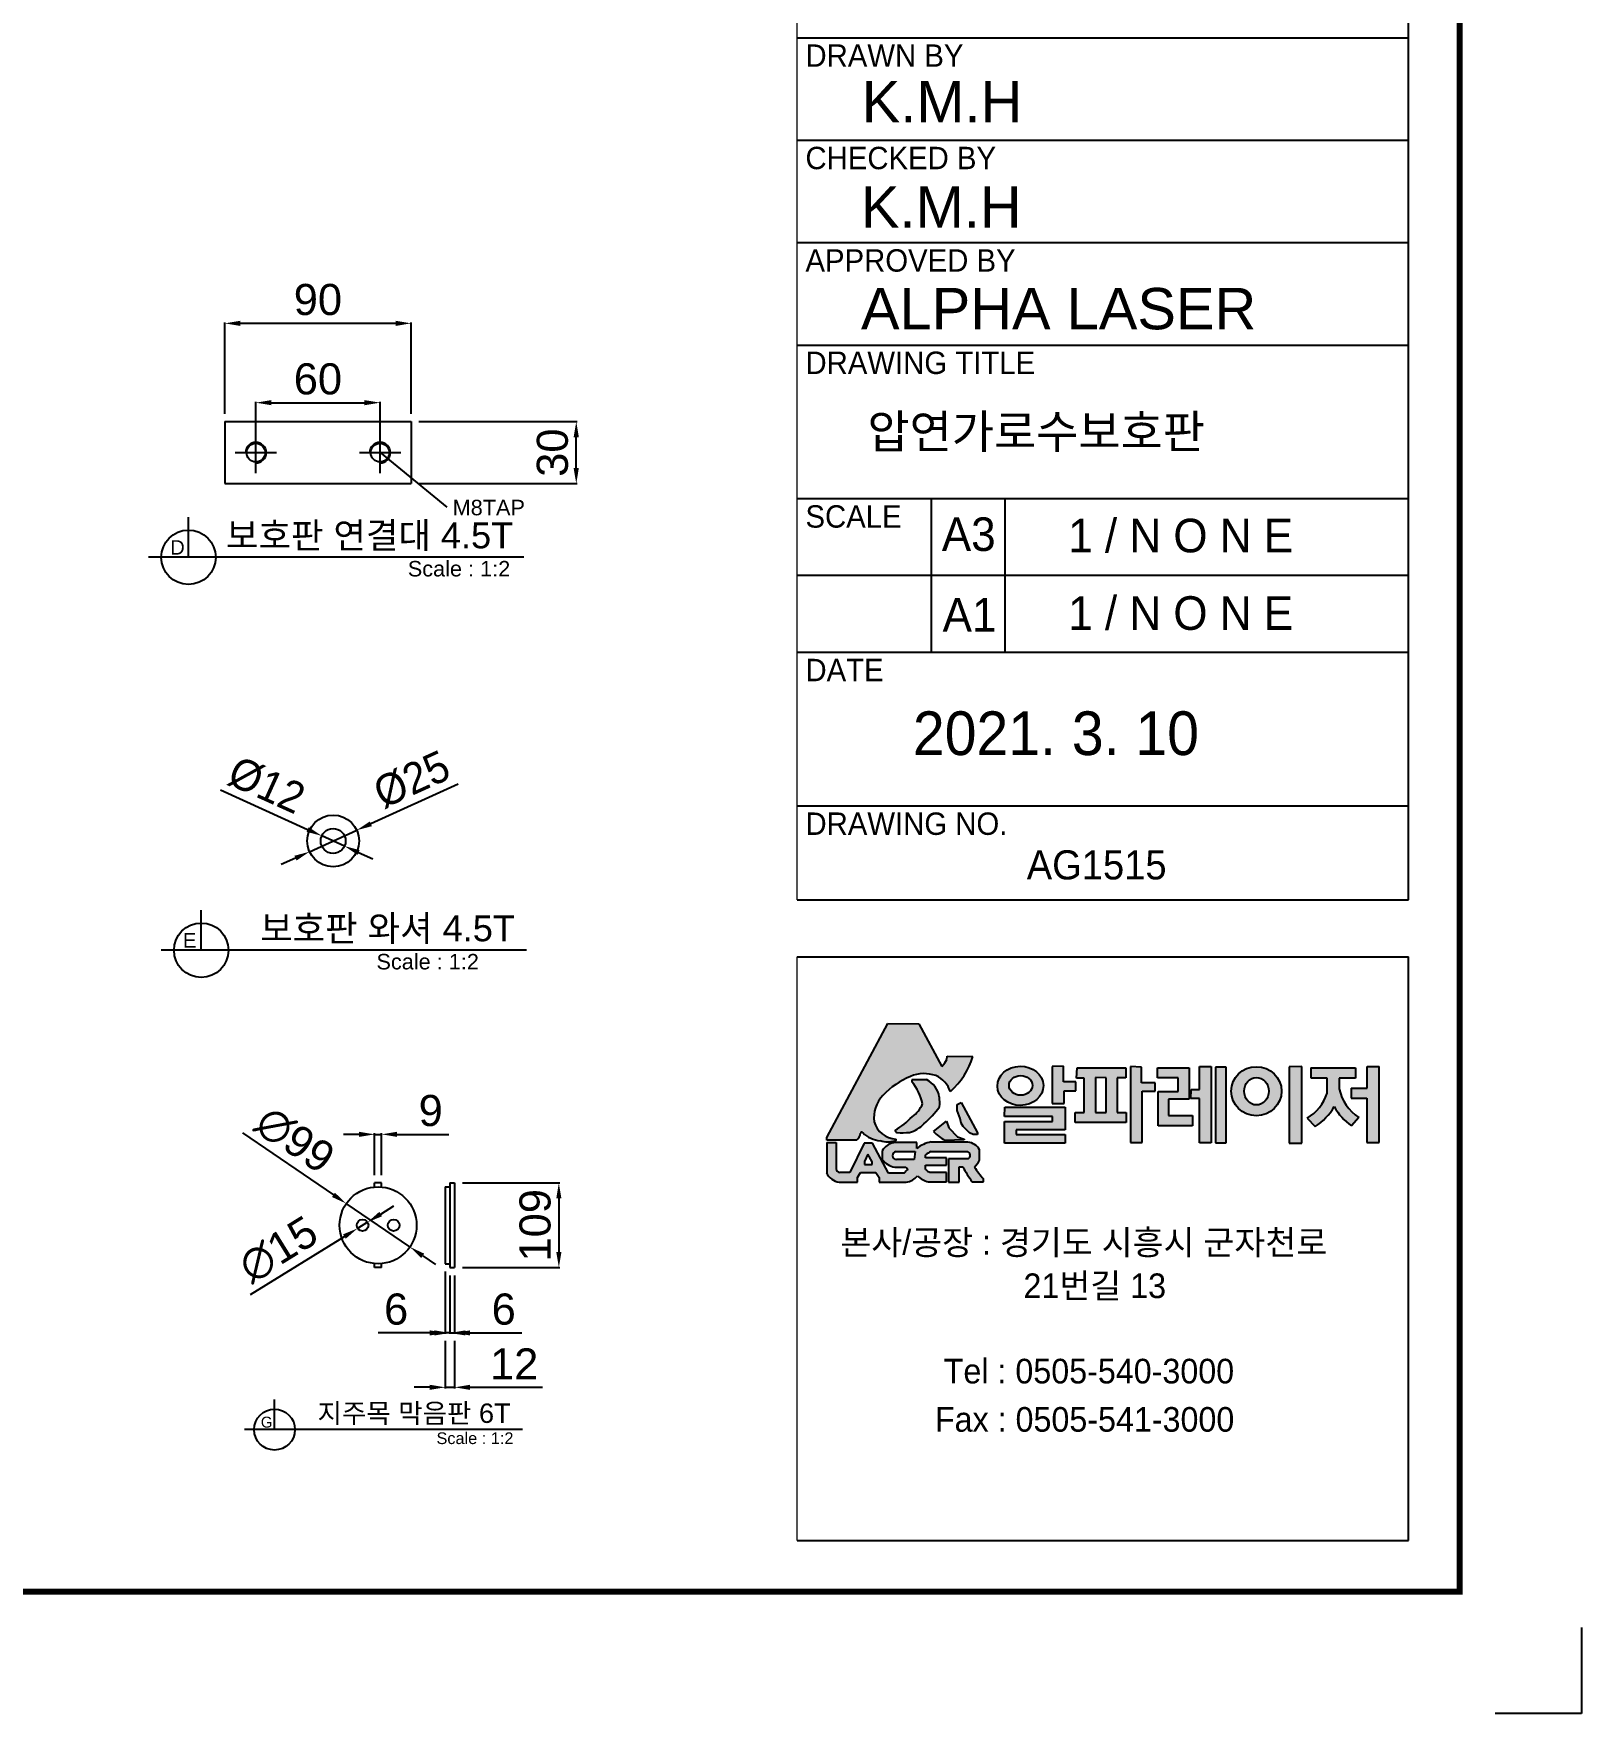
# Model space of a CAD drawing. Header units: millimetres. Extents: x 11766 to 18340, y -43240 to -38591.
# Drawn here: x 16350 to 18340, y -43240 to -41078 of the extents above; entities that cross this region are included whole.
import ezdxf
from ezdxf.enums import TextEntityAlignment as Align

# ---------------------------------------------------------------- set-up
doc = ezdxf.new("R2010")
doc.units = ezdxf.units.MM
doc.layers.add('LAYOUT', color=7, linetype='Continuous')
doc.layers.add('TEXT', color=7, linetype='Continuous')
doc.styles.add('H', font='')
doc.styles.get("Standard").update_dxf_attribs({"font": 'arial.ttf'})
doc.styles.get('H').set_extended_font_data('Dotum')
doc.dimstyles.new('ISO-25', dxfattribs={"dimtxt": 40, "dimasz": 20, "dimexe": 1.25, "dimexo": 10, "dimgap": 10, "dimtad": 1, "dimdec": 0, "dimtxsty": 'Standard', "dimcen": 2.5, "dimclrd": 3, "dimclre": 3, "dimclrt": 3, "dimadec": 0, "dimazin": 0, "dimtfac": 1, "dimtdec": 0, "dimtmove": 0, "dimatfit": 3, "dimfxl": 0, "dimarcsym": 0})

# ---------------------------------------------------------------- blocks, each defined once
blk = doc.blocks.new('*D11')
at = {"color": 3, "lineweight": -2, "transparency": 16777216}
for p, q in [((16595.6, -41567.7), (16595.6, -41450)), ((16615.6, -41451.2), (16815.1, -41451.2)), ((16835.1, -41567.7), (16835.1, -41450))]:
    blk.add_line(p, q, dxfattribs=at)
at = {"color": 3, "transparency": 16777216}
for points in [[(16615.6, -41447.9), (16615.6, -41454.6), (16595.6, -41451.2)], [(16815.1, -41447.9), (16815.1, -41454.6), (16835.1, -41451.2)]]:
    blk.add_solid(points, dxfattribs=at)
at = {"layer": 'Defpoints', "color": 0, "transparency": 16777216}
for p in [(16835.1, -41451.2), (16595.6, -41577.7), (16835.1, -41577.7)]:
    blk.add_point(p, dxfattribs=at)
at = {"color": 3, "transparency": 16777216, "insert": (16715.3, -41420.8), "char_height": 40, "attachment_point": 5}
blk.add_mtext('90', dxfattribs=at)
blk = doc.blocks.new('*D12')
at = {"color": 3, "lineweight": -2, "transparency": 16777216}
for p, q in [((16845.1, -41577.7), (17048.8, -41577.7)), ((17047.6, -41637.5), (17047.6, -41597.7)), ((16845.1, -41657.5), (17048.8, -41657.5))]:
    blk.add_line(p, q, dxfattribs=at)
at = {"color": 3, "transparency": 16777216}
for points in [[(17044.2, -41597.7), (17050.9, -41597.7), (17047.6, -41577.7)], [(17044.2, -41637.5), (17050.9, -41637.5), (17047.6, -41657.5)]]:
    blk.add_solid(points, dxfattribs=at)
at = {"layer": 'Defpoints', "color": 0, "transparency": 16777216}
for p in [(16835.1, -41577.7), (17047.6, -41577.7), (16835.1, -41657.5)]:
    blk.add_point(p, dxfattribs=at)
at = {"color": 3, "transparency": 16777216, "insert": (17017.1, -41617.6), "char_height": 40, "attachment_point": 5, "rotation": 90}
blk.add_mtext('30', dxfattribs=at)
blk = doc.blocks.new('*D13')
at = {"color": 3, "lineweight": -2, "transparency": 16777216}
for p, q in [((16895.5, -42044.1), (16783.4, -42095.2)), ((16704.6, -42131), (16765.2, -42103.4)), ((16686.4, -42139.3), (16668.2, -42147.6))]:
    blk.add_line(p, q, dxfattribs=at)
at = {"color": 3, "transparency": 16777216}
for points in [[(16782, -42092.1), (16784.8, -42098.2), (16765.2, -42103.4)], [(16685, -42136.3), (16687.8, -42142.4), (16704.6, -42131)]]:
    blk.add_solid(points, dxfattribs=at)
at = {"layer": 'Defpoints', "color": 0, "transparency": 16777216}
for p in [(16765.2, -42103.4), (16704.6, -42131)]:
    blk.add_point(p, dxfattribs=at)
at = {"color": 3, "transparency": 16777216, "insert": (16836.1, -42038.2), "char_height": 40, "attachment_point": 5, "rotation": 24.4839}
blk.add_mtext('{\\fMS PGothic|b0|i0|c129|p34;%%C25}', dxfattribs=at)
blk = doc.blocks.new('*D14')
at = {"color": 3, "lineweight": -2, "transparency": 16777216}
for p, q in [((16589.9, -42051.6), (16702.1, -42102.4)), ((16749.4, -42123.8), (16720.3, -42110.7)), ((16767.7, -42132.1), (16785.9, -42140.3))]:
    blk.add_line(p, q, dxfattribs=at)
at = {"color": 3, "transparency": 16777216}
for points in [[(16703.5, -42099.4), (16700.7, -42105.4), (16720.3, -42110.7)], [(16769, -42129), (16766.3, -42135.1), (16749.4, -42123.8)]]:
    blk.add_solid(points, dxfattribs=at)
at = {"layer": 'Defpoints', "color": 0, "transparency": 16777216}
for p in [(16720.3, -42110.7), (16749.4, -42123.8)]:
    blk.add_point(p, dxfattribs=at)
at = {"color": 3, "transparency": 16777216, "insert": (16649.3, -42045.6), "char_height": 40, "attachment_point": 5, "rotation": 335.6577}
blk.add_mtext('{\\fMS PGothic|b0|i0|c129|p34;%%C12}', dxfattribs=at)
blk = doc.blocks.new('*D15')
at = {"color": 3, "lineweight": -2, "transparency": 16777216}
for p, q in [((16635.5, -41607.6), (16635.5, -41552.1)), ((16655.5, -41553.3), (16775.2, -41553.3)), ((16795.2, -41607.6), (16795.2, -41552.1))]:
    blk.add_line(p, q, dxfattribs=at)
at = {"color": 3, "transparency": 16777216}
for points in [[(16655.5, -41550), (16655.5, -41556.6), (16635.5, -41553.3)], [(16775.2, -41550), (16775.2, -41556.6), (16795.2, -41553.3)]]:
    blk.add_solid(points, dxfattribs=at)
at = {"layer": 'Defpoints', "color": 0, "transparency": 16777216}
for p in [(16795.2, -41553.3), (16635.5, -41617.6), (16795.2, -41617.6)]:
    blk.add_point(p, dxfattribs=at)
at = {"color": 3, "transparency": 16777216, "insert": (16715.3, -41522.9), "char_height": 40, "attachment_point": 5}
blk.add_mtext('60', dxfattribs=at)
blk = doc.blocks.new('*D25')
at = {"color": 3, "lineweight": -2, "transparency": 16777216}
for p, q in [((16880.3, -24788.6), (16997.3, -24868.4)), ((17095.6, -24935.4), (17013.8, -24879.6)), ((17112.1, -24946.7), (17128.6, -24958))]:
    blk.add_line(p, q, dxfattribs=at)
at = {"color": 3, "transparency": 16777216}
for points in [[(16999.2, -24865.6), (16995.4, -24871.1), (17013.8, -24879.6)], [(17114, -24944), (17110.2, -24949.5), (17095.6, -24935.4)]]:
    blk.add_solid(points, dxfattribs=at)
at = {"layer": 'Defpoints', "color": 0, "transparency": 16777216}
for p in [(17013.8, -24879.6), (17095.6, -24935.4)]:
    blk.add_point(p, dxfattribs=at)
at = {"color": 3, "transparency": 16777216, "insert": (16947.7, -24797.7), "char_height": 40, "attachment_point": 5, "rotation": 325.6971}
blk.add_mtext('∅99', dxfattribs=at)
blk = doc.blocks.new('*D26')
at = {"color": 3, "lineweight": -2, "transparency": 16777216}
for p, q in [((17058.1, -24893.1), (17075.1, -24882.5)), ((17041.1, -24903.6), (17028.3, -24911.5)), ((16890.7, -24996.7), (17011.3, -24922))]:
    blk.add_line(p, q, dxfattribs=at)
at = {"color": 3, "transparency": 16777216}
for points in [[(17056.3, -24890.2), (17059.8, -24895.9), (17041.1, -24903.6)], [(17009.6, -24919.2), (17013.1, -24924.8), (17028.3, -24911.5)]]:
    blk.add_solid(points, dxfattribs=at)
at = {"layer": 'Defpoints', "color": 0, "transparency": 16777216}
for p in [(17028.3, -24911.5), (17041.1, -24903.6)]:
    blk.add_point(p, dxfattribs=at)
at = {"color": 3, "transparency": 16777216, "insert": (16926.5, -24938.8), "char_height": 40, "attachment_point": 5, "rotation": 31.7725}
blk.add_mtext('∅15', dxfattribs=at)
blk = doc.blocks.new('*D27')
at = {"color": 3, "lineweight": -2, "transparency": 16777216}
for p, q in [((17030.2, -24790.5), (17010.2, -24790.5)), ((17050.2, -24843), (17050.2, -24789.2)), ((17050.2, -24790.5), (17059.2, -24790.5)), ((17059.2, -24843), (17059.2, -24789.2)), ((17079.2, -24790.5), (17145.5, -24790.5))]:
    blk.add_line(p, q, dxfattribs=at)
at = {"color": 3, "transparency": 16777216}
for points in [[(17030.2, -24787.2), (17030.2, -24793.8), (17050.2, -24790.5)], [(17079.2, -24787.2), (17079.2, -24793.8), (17059.2, -24790.5)]]:
    blk.add_solid(points, dxfattribs=at)
at = {"layer": 'Defpoints', "color": 0, "transparency": 16777216}
for p in [(17059.2, -24790.5), (17050.2, -24853), (17059.2, -24853)]:
    blk.add_point(p, dxfattribs=at)
at = {"color": 3, "transparency": 16777216, "insert": (17122.4, -24760.1), "char_height": 40, "attachment_point": 5}
blk.add_mtext('9', dxfattribs=at)
blk = doc.blocks.new('*D28')
at = {"color": 3, "lineweight": -2, "transparency": 16777216}
for p, q in [((17163.1, -24853), (17288.5, -24853)), ((17287.2, -24873), (17287.2, -24942)), ((17163.1, -24962), (17288.5, -24962))]:
    blk.add_line(p, q, dxfattribs=at)
at = {"color": 3, "transparency": 16777216}
for points in [[(17283.9, -24873), (17290.5, -24873), (17287.2, -24853)], [(17283.9, -24942), (17290.5, -24942), (17287.2, -24962)]]:
    blk.add_solid(points, dxfattribs=at)
at = {"layer": 'Defpoints', "color": 0, "transparency": 16777216}
for p in [(17153.1, -24853), (17153.1, -24962), (17287.2, -24962)]:
    blk.add_point(p, dxfattribs=at)
at = {"color": 3, "transparency": 16777216, "insert": (17256.8, -24907.5), "char_height": 40, "attachment_point": 5, "rotation": 90}
blk.add_mtext('109', dxfattribs=at)
blk = doc.blocks.new('*D29')
at = {"color": 3, "lineweight": -2, "transparency": 16777216}
for p, q in [((17147.1, -24972), (17147.1, -25047.3)), ((17153.1, -24972), (17153.1, -25047.3)), ((17127.1, -25046), (17107.1, -25046)), ((17147.1, -25046), (17153.1, -25046)), ((17173.1, -25046), (17239.5, -25046))]:
    blk.add_line(p, q, dxfattribs=at)
at = {"color": 3, "transparency": 16777216}
for points in [[(17127.1, -25042.7), (17127.1, -25049.3), (17147.1, -25046)], [(17173.1, -25042.7), (17173.1, -25049.3), (17153.1, -25046)]]:
    blk.add_solid(points, dxfattribs=at)
at = {"layer": 'Defpoints', "color": 0, "transparency": 16777216}
for p in [(17147.1, -24962), (17153.1, -24962), (17153.1, -25046)]:
    blk.add_point(p, dxfattribs=at)
at = {"color": 3, "transparency": 16777216, "insert": (17216.3, -25015.6), "char_height": 40, "attachment_point": 5}
blk.add_mtext('6', dxfattribs=at)
blk = doc.blocks.new('*D30')
at = {"color": 3, "lineweight": -2, "transparency": 16777216}
for p, q in [((17141.1, -24967), (17141.1, -25047.3)), ((17147.1, -24972), (17147.1, -25047.3)), ((17121.1, -25046), (17054.7, -25046)), ((17147.1, -25046), (17141.1, -25046)), ((17167.1, -25046), (17187.1, -25046))]:
    blk.add_line(p, q, dxfattribs=at)
at = {"color": 3, "transparency": 16777216}
for points in [[(17121.1, -25042.7), (17121.1, -25049.3), (17141.1, -25046)], [(17167.1, -25042.7), (17167.1, -25049.3), (17147.1, -25046)]]:
    blk.add_solid(points, dxfattribs=at)
at = {"layer": 'Defpoints', "color": 0, "transparency": 16777216}
for p in [(17141.1, -24957), (17147.1, -24962), (17141.1, -25046)]:
    blk.add_point(p, dxfattribs=at)
at = {"color": 3, "transparency": 16777216, "insert": (17077.9, -25015.6), "char_height": 40, "attachment_point": 5}
blk.add_mtext('6', dxfattribs=at)
blk = doc.blocks.new('*D31')
at = {"color": 3, "lineweight": -2, "transparency": 16777216}
for p, q in [((17141.1, -25056), (17141.1, -25117.3)), ((17153.1, -25056), (17153.1, -25117.3)), ((17121.1, -25116), (17101.1, -25116)), ((17141.1, -25116), (17153.1, -25116)), ((17173.1, -25116), (17266.2, -25116))]:
    blk.add_line(p, q, dxfattribs=at)
at = {"color": 3, "transparency": 16777216}
for points in [[(17121.1, -25112.7), (17121.1, -25119.3), (17141.1, -25116)], [(17173.1, -25112.7), (17173.1, -25119.3), (17153.1, -25116)]]:
    blk.add_solid(points, dxfattribs=at)
at = {"layer": 'Defpoints', "color": 0, "transparency": 16777216}
for p in [(17141.1, -25046), (17153.1, -25046), (17153.1, -25116)]:
    blk.add_point(p, dxfattribs=at)
at = {"color": 3, "transparency": 16777216, "insert": (17229.7, -25085.9), "char_height": 40, "attachment_point": 5}
blk.add_mtext('12', dxfattribs=at)
blk = doc.blocks.new('A$C2C0F6B7D')
for p, q in [((0, 109), (-9, 109)), ((-9, 103.8), (-9, 109)), ((0, 103.8), (0, 109)), ((87.9, 109), (93.9, 109)), ((87.9, 109), (87.9, 0)), ((93.9, 109), (93.9, 0)), ((81.9, 104), (87.9, 104)), ((81.9, 104), (81.9, 5)), ((-9, 0), (-9, 5.2)), ((0, 0), (-9, 0)), ((0, 0), (0, 5.2)), ((81.9, 5), (87.9, 5)), ((87.9, 0), (93.9, 0)), ((-137.7, -208.4), (-137.7, -169.6)), ((181.4, -208.4), (-176.5, -208.4))]:
    blk.add_line(p, q)
for centre, radius in [((-4.5, 54.5), 49.5), ((-24.5, 54.5), 7.5), ((15.5, 54.5), 7.5), ((-137.7, -208.4), 26.3)]:
    blk.add_circle(centre, radius)
blk.add_text('G', height=14).set_placement((-155.4, -205.8))
at = {"layer": 'TEXT'}
blk.add_text('지주목 막음판 6T', height=25, dxfattribs=at).set_placement((41.8, -199.8), align=Align.CENTER)
blk.add_text('Scale : 1:2', height=15, dxfattribs=at).set_placement((70.6, -227))
for p1, p2, picture, middle in [((36.4, 26.6), (-45.4, 82.4), '*D25', (-111.5, 164.3)), ((-18.1, 58.4), (-30.9, 50.6), '*D26', (-132.7, 23.3))]:
    dim = blk.add_diameter_dim_2p(p1=p1, p2=p2, dimstyle='ISO-25')
    dim.commit()
    dim.dimension.update_dxf_attribs({"geometry": picture, "text_midpoint": middle, "insert": (-17059.2, 24962)})
for base, p1, p2, picture, middle in [((0, 171.5), (-9, 109), (0, 109), '*D27', (63.2, 202)), ((81.9, -84), (87.9, 0), (81.9, 5), '*D30', (18.7, -53.5)), ((93.9, -84), (87.9, 0), (93.9, 0), '*D29', (157.1, -53.5)), ((93.9, -154), (81.9, -84), (93.9, -84), '*D31', (170.5, -123.9))]:
    dim = blk.add_linear_dim(base=base, p1=p1, p2=p2, dimstyle='ISO-25')
    dim.commit()
    dim.dimension.update_dxf_attribs({"geometry": picture, "text_midpoint": middle, "insert": (-17059.2, 24962)})
dim = blk.add_linear_dim(base=(228, 0), p1=(93.9, 109), p2=(93.9, 0), angle=90, dimstyle='ISO-25')
dim.commit()
dim.dimension.update_dxf_attribs({"geometry": '*D28', "text_midpoint": (197.6, 54.5), "insert": (-17059.2, 24962)})

msp = doc.modelspace()

# ---------------------------------------------------------------- hatches: boundary and pattern name
h = msp.add_hatch(color=256)
h.dxf.hatch_style = 1
h.set_gradient(color1=(255, 0, 0), color2=(255, 159, 127), tint=1)
h.paths.add_polyline_path([(17369.9, -42498.8), (17369.8, -42502), (17407.9, -42502, 0.214284), (17413.4, -42493.2, -0.655828), (17416.1, -42492.5, 0.18567), (17438.7, -42502.8, 0.148851), (17458.3, -42502.9, 0.404174), (17458.9, -42500.7, -0.316733), (17430.7, -42478.5, -0.221534), (17442.1, -42444.7, -0.105066), (17477.3, -42420.2, -0.185229), (17510.2, -42419.1, -0.196064), (17528.8, -42439.7, 0.141597), (17557.6, -42394.4), (17524.8, -42394), (17524.2, -42398.4), (17521.7, -42402.5), (17517.8, -42407.6), (17488.1, -42352.5), (17448.4, -42352.2)])
h.paths.add_polyline_path([(17479.6, -42471.9, -0.08303), (17457.7, -42489.2, 0.230034), (17459.9, -42492.4, 0.021204), (17476.2, -42492.3, 0.137848), (17494.8, -42481.1, 0.057638), (17514.8, -42459.2, 0.060436), (17514.5, -42446.6, 0.2375), (17498.2, -42424.4), (17479.1, -42424.4), (17479.1, -42427.2, -0.121183), (17493.1, -42455.5, -0.135167)], flags=17)
h.paths.add_polyline_path([(17526.9, -42486.5), (17523.7, -42477.8), (17507.2, -42491.1, 0.044378), (17521.7, -42502.8), (17546.7, -42501.7), (17546.7, -42500.7), (17537.9, -42497.9)], flags=17)
h.paths.add_polyline_path([(17542.6, -42480.2), (17545.1, -42484.4), (17553.3, -42492.7), (17558.2, -42494.7), (17563.7, -42494.7), (17563.7, -42492.6), (17554.8, -42476), (17542.7, -42453.6), (17537.4, -42456.5), (17537.4, -42464.2), (17541.2, -42474.5)])
h.paths.add_polyline_path([(17386.9, -42543.7, -0.419155), (17381.9, -42539.1), (17381.9, -42505.2), (17369.7, -42505.2), (17369.7, -42544.3, 0.254457), (17386, -42556.3), (17409.5, -42556.3), (17409.5, -42550.3), (17413, -42543.9), (17432.8, -42543.9), (17437.3, -42550.1), (17437.3, -42556.3), (17472.1, -42556.3, 0.190479), (17486.3, -42547.9, 0.147735), (17500.3, -42555.7), (17524, -42555.7), (17524, -42543.7), (17502.2, -42543.7, -0.052449), (17496.9, -42539.9), (17496.9, -42534.3), (17523.7, -42534.3), (17523.7, -42525.1), (17496.8, -42525.1), (17496.8, -42521.1, -0.044761), (17503.8, -42516.9), (17550.8, -42516.9, -0.648836), (17551.8, -42526), (17526.2, -42526), (17526.2, -42556.1), (17539.9, -42556.1), (17539.9, -42536.6), (17544.6, -42536.6, 0.01692), (17556.8, -42556), (17571.4, -42556), (17571.4, -42552.1, -0.024318), (17559.7, -42536.9, 0.064908), (17566.4, -42528), (17566.4, -42514.4, 0.229002), (17551.3, -42504.6), (17503.9, -42504.6, 0.127003), (17485.5, -42513), (17485.5, -42505.4), (17455.9, -42505.4, 0.22689), (17441.2, -42515.9), (17441.2, -42527.1, 0.193483), (17457.3, -42537.1), (17471.7, -42537.1, 0.030046), (17474.4, -42540.1, 0.136716), (17469.6, -42544.5), (17449, -42544.5), (17428.7, -42506.2), (17417.8, -42506.2), (17399.3, -42543.7)])
h.paths.add_polyline_path([(17418.3, -42533.4), (17418.3, -42529.5), (17422.8, -42520.4), (17428.4, -42530), (17428.4, -42533.4)], flags=16)
h.paths.add_polyline_path([(17458.6, -42516.9), (17483.3, -42516.8), (17482.2, -42526.9), (17459.5, -42526.9, -0.924958)], flags=16)
edge = h.paths.add_edge_path()
edge.add_ellipse((17618.8, -42432.3), major_axis=(-29.6, -0.4), ratio=0.850598, start_angle=0, end_angle=360)
edge = h.paths.add_edge_path(flags=16)
edge.add_ellipse((17619.2, -42431.8), major_axis=(-15, 0), ratio=0.843368, start_angle=0, end_angle=360)
h.paths.add_polyline_path([(17676.6, -42459.8), (17598.9, -42459.8), (17598.4, -42471.7), (17660.1, -42471.7), (17660.1, -42478), (17598.6, -42478), (17598.6, -42505.9), (17676.4, -42505.9), (17676.4, -42494.9), (17613.5, -42494.9), (17613.5, -42488.9), (17676.6, -42488.9)])
h.paths.add_polyline_path([(17659.9, -42455.2), (17675.2, -42455.2), (17675.2, -42438.7), (17690.1, -42438.7), (17690.1, -42427.2), (17674.1, -42427.2), (17674.1, -42407), (17659.9, -42407.3)])
h.paths.add_polyline_path([(17700.7, -42422.3), (17700.7, -42466.5), (17689.4, -42466.5), (17689.4, -42479.5), (17755, -42479.5), (17755, -42466.6), (17743.3, -42466.6), (17743.3, -42422.2), (17754.6, -42422.2), (17754.6, -42409.2), (17691.7, -42409.2), (17691, -42422.3)])
h.paths.add_polyline_path([(17715.4, -42421.5), (17729.3, -42421.8), (17729.3, -42466.6), (17715.4, -42466.6)], flags=16)
h.paths.add_polyline_path([(17774.5, -42428.4), (17774.5, -42408.1), (17760.4, -42407.4), (17760.4, -42505.3), (17775.6, -42505.3), (17775.6, -42439.2), (17792.3, -42439.2), (17792.3, -42428.4)])
h.paths.add_polyline_path([(17809.2, -42449.6), (17836.1, -42449.6), (17836.1, -42409.1), (17795.2, -42409.1), (17795.4, -42422.2), (17821.7, -42422.2), (17821.7, -42439.4), (17795.9, -42439.4), (17795.9, -42483.9), (17840, -42483.9), (17840, -42470.3), (17809.2, -42470.3)])
h.paths.add_polyline_path([(17849.2, -42505.5), (17864.1, -42505.5), (17864.1, -42407.5), (17849.3, -42407.5), (17849.3, -42437), (17838.3, -42437), (17838.1, -42448.4), (17849.2, -42448.4)])
h.paths.add_polyline_path([(17869.8, -42505.6), (17883.4, -42505.6), (17883.4, -42408.2), (17869.8, -42408.2)])
edge = h.paths.add_edge_path()
edge.add_ellipse((17922.4, -42439.2), major_axis=(-32.4, 0), ratio=0.974401, start_angle=0, end_angle=360)
edge = h.paths.add_edge_path(flags=16)
edge.add_ellipse((17922.5, -42439.2), major_axis=(0, -17.7), ratio=0.89757, start_angle=0, end_angle=360)
h.paths.add_polyline_path([(17964.5, -42506), (17980.8, -42506), (17980.8, -42407.6), (17964.5, -42407.8)])
h.paths.add_polyline_path([(18022.6, -42459, 0.121385), (18044.8, -42483.7), (18054, -42472.9, -0.196928), (18029, -42436.3), (18029, -42422.3), (18049.8, -42422.3), (18049.8, -42409.1), (17992.2, -42409.1), (17992.2, -42422), (18013.2, -42422), (18013.2, -42441.8, -0.181097), (17987.7, -42474), (17998.2, -42484.7, 0.109226)])
h.paths.add_polyline_path([(18080.2, -42407.5), (18064.7, -42407.5), (18064.7, -42435.3), (18044.3, -42435.3), (18044.3, -42448.1), (18064.4, -42448.1), (18064.4, -42505.1), (18080.2, -42505.1)])

# ---------------------------------------------------------------- linework, layer by layer
at = {"color": 0, "lineweight": 20}
for p, q in [((17331.9, -42192.8), (17331.9, -39502.6)), ((17331.9, -43017.3), (17331.9, -42266.4))]:
    msp.add_line(p, q, dxfattribs=at)
for p, q in [((18118, -42192.8), (18118, -39502.6)), ((17331.9, -41083.8), (18118, -41083.8)), ((17331.9, -41215.6), (18118, -41215.6)), ((17331.9, -41347.3), (18118, -41347.3)), ((17331.9, -41479.1), (18118, -41479.1)), ((16595.6, -41577.7), (16595.6, -41657.5)), ((16595.6, -41577.7), (16835.1, -41577.7)), ((16835.1, -41577.7), (16835.1, -41657.5)), ((16795.2, -41617.6), (16881.3, -41687.8)), ((16595.6, -41657.5), (16835.1, -41657.5)), ((17331.9, -41676.7), (18118, -41676.7)), ((17504.2, -41676.7), (17504.2, -41874.4)), ((17598.7, -41676.7), (17598.7, -41874.4)), ((16548.8, -41752.2), (16548.8, -41700.6)), ((16980, -41752.2), (16497.2, -41752.2)), ((18118, -41775.6), (17331.9, -41775.6)), ((17331.9, -41874.4), (18118, -41874.4)), ((17331.9, -42072.1), (18118, -42072.1)), ((16565.2, -42257.8), (16565.2, -42206.1)), ((17331.9, -42192.8), (18118, -42192.8)), ((16983.6, -42257.8), (16513.6, -42257.8)), ((17331.9, -42266.4), (18118, -42266.4)), ((18118, -43017.3), (18118, -42266.4)), ((17369.9, -42498.8), (17448.4, -42352.2)), ((17448.4, -42352.2), (17488.1, -42352.5)), ((17488.1, -42352.5), (17517.8, -42407.6)), ((17517.8, -42407.6), (17521.7, -42402.5)), ((17521.7, -42402.5), (17524.2, -42398.4)), ((17524.2, -42398.4), (17524.8, -42394)), ((17524.8, -42394), (17557.6, -42394.4)), ((17498.2, -42424.4), (17479.1, -42424.4)), ((17479.1, -42424.4), (17479.1, -42427.2)), ((17674.1, -42407), (17659.9, -42407.3)), ((17659.9, -42407.3), (17659.9, -42455.2)), ((17674.1, -42427.2), (17674.1, -42407)), ((17691, -42422.3), (17691.7, -42409.2)), ((17700.7, -42422.3), (17691, -42422.3)), ((17691.7, -42409.2), (17754.6, -42409.2)), ((17700.7, -42466.5), (17700.7, -42422.3)), ((17715.4, -42421.5), (17715.4, -42466.6)), ((17729.3, -42421.8), (17715.4, -42421.5)), ((17729.3, -42466.6), (17729.3, -42421.8)), ((17754.6, -42422.2), (17743.3, -42422.2)), ((17743.3, -42422.2), (17743.3, -42466.6)), ((17754.6, -42409.2), (17754.6, -42422.2)), ((17760.4, -42407.4), (17760.4, -42505.3)), ((17774.5, -42408.1), (17760.4, -42407.4)), ((17774.5, -42428.4), (17774.5, -42408.1)), ((17795.2, -42409.1), (17836.1, -42409.1)), ((17795.4, -42422.2), (17795.2, -42409.1)), ((17821.7, -42422.2), (17795.4, -42422.2)), ((17821.7, -42439.4), (17821.7, -42422.2)), ((17836.1, -42409.1), (17836.1, -42449.6)), ((17849.3, -42437), (17849.3, -42407.5)), ((17849.3, -42407.5), (17864.1, -42407.5)), ((17864.1, -42407.5), (17864.1, -42505.5)), ((17869.8, -42408.2), (17869.8, -42505.6)), ((17883.4, -42408.2), (17869.8, -42408.2)), ((17883.4, -42505.6), (17883.4, -42408.2)), ((17980.8, -42407.6), (17964.5, -42407.8)), ((17964.5, -42407.8), (17964.5, -42506)), ((17980.8, -42506), (17980.8, -42407.6)), ((17992.2, -42409.1), (18049.8, -42409.1)), ((17992.2, -42409.1), (17992.2, -42422)), ((17992.2, -42422), (18013.2, -42422)), ((18013.2, -42422), (18013.2, -42441.8)), ((18049.8, -42422.3), (18029, -42422.3)), ((18029, -42422.3), (18029, -42436.3)), ((18049.8, -42409.1), (18049.8, -42422.3)), ((18064.7, -42435.3), (18064.7, -42407.5)), ((18064.7, -42407.5), (18080.2, -42407.5)), ((18080.2, -42505.1), (18080.2, -42407.5)), ((17690.1, -42427.2), (17674.1, -42427.2)), ((17675.2, -42455.2), (17675.2, -42438.7)), ((17675.2, -42438.7), (17690.1, -42438.7)), ((17690.1, -42438.7), (17690.1, -42427.2)), ((17792.3, -42428.4), (17774.5, -42428.4)), ((17775.6, -42505.3), (17775.6, -42439.2)), ((17775.6, -42439.2), (17792.3, -42439.2)), ((17792.3, -42439.2), (17792.3, -42428.4)), ((17795.9, -42483.9), (17795.9, -42439.4)), ((17795.9, -42439.4), (17821.7, -42439.4)), ((17838.1, -42448.4), (17838.3, -42437)), ((17849.2, -42448.4), (17838.1, -42448.4)), ((17838.3, -42437), (17849.3, -42437)), ((17849.2, -42505.5), (17849.2, -42448.4)), ((18044.3, -42435.3), (18044.3, -42448.1)), ((18044.3, -42435.3), (18064.7, -42435.3)), ((18044.3, -42448.1), (18064.4, -42448.1)), ((18064.4, -42448.1), (18064.4, -42505.1)), ((17537.4, -42456.5), (17542.7, -42453.6)), ((17537.4, -42464.2), (17537.4, -42456.5)), ((17541.2, -42474.5), (17537.4, -42464.2)), ((17542.8, -42453.7), (17554.8, -42476)), ((17598.4, -42471.7), (17598.9, -42459.8)), ((17598.9, -42459.8), (17676.6, -42459.8)), ((17659.9, -42455.2), (17675.2, -42455.2)), ((17676.6, -42459.8), (17676.6, -42488.9)), ((17689.4, -42479.5), (17689.4, -42466.5)), ((17689.4, -42466.5), (17700.7, -42466.5)), ((17715.4, -42466.6), (17729.3, -42466.6)), ((17743.3, -42466.6), (17755, -42466.6)), ((17755, -42466.6), (17755, -42479.5)), ((17836.1, -42449.6), (17809.2, -42449.6)), ((17809.2, -42449.6), (17809.2, -42470.3)), ((17809.2, -42470.3), (17840, -42470.3)), ((17840, -42470.3), (17840, -42483.9)), ((17507.2, -42491.1), (17523.7, -42477.8)), ((17523.7, -42477.8), (17526.9, -42486.5)), ((17526.9, -42486.5), (17537.9, -42497.9)), ((17542.6, -42480.2), (17541.2, -42474.5)), ((17545.1, -42484.4), (17542.6, -42480.2)), ((17553.3, -42492.7), (17545.1, -42484.4)), ((17554.8, -42476), (17563.7, -42492.6)), ((17660.1, -42471.7), (17598.4, -42471.7)), ((17598.6, -42505.9), (17598.6, -42478)), ((17598.6, -42478), (17660.1, -42478)), ((17676.6, -42488.9), (17613.5, -42488.9)), ((17613.5, -42488.9), (17613.5, -42494.9)), ((17660.1, -42478), (17660.1, -42471.7)), ((17755, -42479.5), (17689.4, -42479.5)), ((17840, -42483.9), (17795.9, -42483.9)), ((17987.7, -42474), (17998.2, -42484.7)), ((18054, -42472.9), (18044.8, -42483.7)), ((17369.7, -42505.2), (17381.9, -42505.2)), ((17369.7, -42505.2), (17369.7, -42544.3)), ((17369.8, -42502), (17369.9, -42498.8)), ((17407.9, -42502), (17369.8, -42502)), ((17381.9, -42505.2), (17381.9, -42539.1)), ((17417.8, -42506.2), (17399.3, -42543.7)), ((17428.7, -42506.2), (17417.8, -42506.2)), ((17449, -42544.5), (17428.7, -42506.2)), ((17485.5, -42505.4), (17455.9, -42505.4)), ((17485.5, -42513), (17485.5, -42505.4)), ((17551.3, -42504.6), (17503.9, -42504.6)), ((17546.7, -42501.7), (17521.7, -42502.8)), ((17537.9, -42497.9), (17546.7, -42500.7)), ((17546.7, -42500.7), (17546.7, -42501.7)), ((17558.2, -42494.7), (17553.3, -42492.7)), ((17563.7, -42494.7), (17558.2, -42494.7)), ((17563.7, -42492.6), (17563.7, -42494.7)), ((17676.4, -42505.9), (17598.6, -42505.9)), ((17613.5, -42494.9), (17676.4, -42494.9)), ((17676.4, -42494.9), (17676.4, -42505.9)), ((17760.4, -42505.3), (17775.6, -42505.3)), ((17864.1, -42505.5), (17849.2, -42505.5)), ((17869.8, -42505.6), (17883.4, -42505.6)), ((17964.5, -42506), (17980.8, -42506)), ((18064.4, -42505.1), (18080.2, -42505.1)), ((17422.8, -42520.4), (17418.3, -42529.5)), ((17418.3, -42529.5), (17418.3, -42533.4)), ((17418.3, -42533.4), (17428.4, -42533.4)), ((17428.4, -42530), (17422.8, -42520.4)), ((17428.4, -42533.4), (17428.4, -42530)), ((17441.2, -42515.9), (17441.2, -42527.1)), ((17458.6, -42516.9), (17483.3, -42516.8)), ((17482.2, -42526.9), (17459.3, -42526.9)), ((17483.3, -42516.8), (17482.2, -42526.9)), ((17496.8, -42525.1), (17496.8, -42521.1)), ((17523.7, -42525.1), (17496.8, -42525.1)), ((17496.9, -42539.9), (17496.9, -42534.3)), ((17496.9, -42534.3), (17523.7, -42534.3)), ((17503.8, -42516.9), (17550.8, -42516.9)), ((17523.7, -42534.3), (17523.7, -42525.1)), ((17551.8, -42526), (17526.2, -42526)), ((17526.2, -42526), (17526.2, -42556.1)), ((17566.4, -42528), (17566.4, -42514.4)), ((17386, -42556.3), (17409.5, -42556.3)), ((17399.3, -42543.7), (17386.4, -42543.7)), ((17409.5, -42550.3), (17413, -42543.9)), ((17409.5, -42556.3), (17409.5, -42550.3)), ((17413, -42543.9), (17432.8, -42543.9)), ((17432.8, -42543.9), (17437.3, -42550.1)), ((17437.3, -42550.1), (17437.3, -42556.3)), ((17437.3, -42556.3), (17472.1, -42556.3)), ((17469.6, -42544.5), (17449, -42544.5)), ((17457.3, -42537.1), (17471.7, -42537.1)), ((17500.3, -42555.7), (17524, -42555.7)), ((17524, -42543.7), (17502.2, -42543.7)), ((17524, -42555.7), (17524, -42543.7)), ((17526.2, -42556.1), (17539.9, -42556.1)), ((17539.9, -42556.1), (17539.9, -42536.6)), ((17539.9, -42536.6), (17544.6, -42536.6)), ((17556.8, -42556), (17571.4, -42556)), ((17571.4, -42556), (17571.4, -42552.1)), ((17331.9, -43017.3), (18118, -43017.3)), ((18340.4, -43129.1), (18340.4, -43239.8)), ((18340.4, -43239.8), (18229.7, -43239.8))]:
    msp.add_line(p, q)
at = {"color": 1}
for p, q in [((16635.5, -41644.2), (16635.5, -41591)), ((16795.2, -41644.2), (16795.2, -41591)), ((16608.9, -41617.6), (16662.1, -41617.6)), ((16768.6, -41617.6), (16821.8, -41617.6))]:
    msp.add_line(p, q, dxfattribs=at)
for centre, radius in [((16635.5, -41617.6), 12), ((16795.2, -41617.6), 12), ((16548.8, -41752.2), 35), ((16734.9, -42117.2), 33.3), ((16734.9, -42117.2), 16), ((16565.2, -42257.8), 35)]:
    msp.add_circle(centre, radius)
at = {"color": 4}
for centre in [(16635.5, -41617.6), (16795.2, -41617.6)]:
    msp.add_arc(centre, 13.3, 270, 180, dxfattribs=at)
for centre, radius, start, end in [((17464.8, -42367.2), 96.6, 311.4509, 343.6881), ((17517.5, -42515.3), 103.3, 112.8742, 136.8648), ((17495.2, -42462.5), 45.9, 70.8979, 112.8751), ((17484.3, -42451.7), 30.7, 9.6034, 63.0444), ((17494.3, -42452.2), 36.7, 19.9375, 64.3092), ((17472.7, -42473.9), 42.3, 136.3749, 186.3397), ((17442.1, -42444.7), 1.543435246276204e-12, 159.4993, 330.6422), ((17428.5, -42469.7), 66.1, 12.3605, 39.9987), ((17462.5, -42453.8), 52.6, 354.0601, 7.8943), ((17957.4, -42423.9), 58.6, 301.1839, 342.2433), ((18086.2, -42424), 58.5, 192.0664, 236.6287), ((17456.5, -42439.3), 40, 305.2379, 336.0294), ((17410.2, -42384), 128.8, 311.0403, 324.2354), ((17952.1, -42416.8), 82.1, 304.1443, 329.0781), ((18083.9, -42426.3), 69.5, 208.0421, 235.7261), ((17460.5, -42469.6), 31.2, 196.6209, 266.9197), ((17416.9, -42415), 84.7, 298.744, 317.7294), ((17462.1, -42488.5), 4.52, 188.8476, 240.6661), ((17465.6, -42453.6), 40.1, 285.2841, 316.6787), ((17579.8, -42415.4), 104.9, 226.2191, 236.3831), ((17400.9, -42491.5), 12.6, 303.6229, 352.0073), ((17414.9, -42493.5), 1.48, 38.9695, 171.9523), ((17440.8, -42468.2), 34.7, 224.5251, 266.5984), ((17416.1, -42492.5), 1.180274011858274e-12, 41.2759, 185.3558), ((17448.6, -42470.7), 33.6, 252.9152, 285.3632), ((17459.5, -42526.1), 20.9, 99.81, 150.9436), ((17457.5, -42501.5), 1.59, 270.9412, 29.2318), ((17466, -42300.2), 192.4, 268.191, 273.05), ((17511.1, -42544.5), 40.6, 100.1161, 129.0681), ((17548.7, -42525.2), 20.7, 31.1703, 82.764), ((17461.7, -42512.1), 25.4, 216.163, 259.9649), ((17459.4, -42521.9), 5.06, 99.6386, 269.2912), ((17523.6, -42558.1), 45.7, 115.6034, 125.855), ((17549.2, -42521.7), 5.01, 300.2822, 72.1901), ((17529, -42506.7), 43, 315.4182, 330.2733), ((17388.9, -42535.4), 21.2, 204.7787, 261.884), ((17386.7, -42538.9), 4.78, 182.0619, 266.9731), ((17480, -42551), 12.3, 117.1825, 148.3224), ((17497.7, -42515.6), 33.8, 219.5763, 226.4602), ((17468.5, -42534.2), 22.5, 279.1517, 322.2895), ((17506.3, -42528.6), 27.8, 224.0335, 257.6487), ((17517.6, -42516.4), 31.3, 228.6667, 240.6761), ((17837.6, -42366.2), 338.9, 210.1657, 214.0431), ((17721.6, -42424.3), 197.2, 214.799, 220.3711)]:
    msp.add_arc(centre, radius, start, end)
for centre, major_axis, ratio in [((17618.8, -42432.3), (-29.6, -0.4), 0.850598), ((17619.2, -42431.8), (-15, 0), 0.843368), ((17922.4, -42439.2), (-32.4, 0), 0.974401), ((17922.5, -42439.2), (0, -17.7), 0.89757)]:
    msp.add_ellipse(centre, major_axis=major_axis, ratio=ratio)
at = {"layer": 'LAYOUT'}
for p, q in [((18183.9, -43083.2), (18183.9, -42378.9)), ((16383.8, -43083.2), (18183.9, -43083.2))]:
    msp.add_line(p, q, dxfattribs=at)
at = {"layer": 'LAYOUT', "const_width": 7.83}
msp.add_lwpolyline([(11922.9, -43083.2), (18183.9, -43083.2), (18183.9, -38747.5), (11922.9, -38747.5)], close=True, dxfattribs=at)

# ---------------------------------------------------------------- block references
msp.add_blockref('A$C2C0F6B7D', (16797.2, -42666.2))

# ---------------------------------------------------------------- texts
at = {"style": 'H'}
for s, height, p in [('DRAWN BY', 28.82, (17342.4, -41121.1)), ('CHECKED BY', 28.82, (17342.4, -41252.9)), ('APPROVED BY', 28.824, (17342.4, -41384.7)), ('DRAWING TITLE', 28.824, (17342.4, -41516.4)), ('압연가로수보호판', 43.24, (17422.1, -41612.1)), ('SCALE', 28.82, (17342.4, -41714.1)), ('A3', 43.24, (17517.8, -41744.1)), ('1 / N O N E', 43.237, (17680.4, -41745.9)), ('1 / N O N E', 43.237, (17680.4, -41845.6)), ('A1', 43.24, (17518.8, -41847.9)), ('DATE', 28.82, (17342.4, -41911.7)), ('2021. 3. 10', 56.208, (17480.6, -42006.7)), ('DRAWING NO.', 28.824, (17342.4, -42109.4)), ('AG1515', 37.47, (17627, -42166.7)), ('본사/공장 : 경기도 시흥시 군자천로', 31.707, (17387.3, -42649.6)), ('21번길 13', 31.71, (17622.8, -42705.4)), ('Tel : 0505-540-3000', 31.707, (17520.2, -42815.2)), ('Fax : 0505-541-3000', 31.707, (17508.9, -42877.3))]:
    msp.add_text(s, height=height, dxfattribs=at).set_placement(p)
for s, height, p in [('K.M.H', 53.24, (17414.8, -41192.8)), ('K.M.H', 53.24, (17413.8, -41328.1)), ('ALPHA LASER', 53.24, (17413.8, -41458.9)), ('M8TAP', 19.96, (16888.6, -41698.2)), ('D', 18.6, (16525.3, -41748.8)), ('E', 18.6, (16541.7, -42254.3))]:
    msp.add_text(s, height=height).set_placement(p)
at = {"layer": 'TEXT'}
for s, p in [('보호판 연결대 4.5T', (16781.8, -41740.7)), ('보호판 와셔 4.5T', (16804.9, -42246.3))]:
    msp.add_text(s, height=33.275, dxfattribs=at).set_placement(p, align=Align.CENTER)
for p in [(16830.9, -41776.9), (16790.6, -42282.5)]:
    msp.add_text('Scale : 1:2', height=19.965, dxfattribs=at).set_placement(p)

# ---------------------------------------------------------------- dimensions: what is measured, and where the dimension line sits
dim = msp.add_linear_dim(base=(16835.1, -41451.2), p1=(16595.6, -41577.7), p2=(16835.1, -41577.7), text='90', dimstyle='ISO-25')
dim.commit()
dim.dimension.update_dxf_attribs({"geometry": '*D11', "text_midpoint": (16715.3, -41451.2), "dimtype": 128})
dim = msp.add_linear_dim(base=(16795.2, -41553.3), p1=(16635.5, -41617.6), p2=(16795.2, -41617.6), text='60', dimstyle='ISO-25')
dim.commit()
dim.dimension.update_dxf_attribs({"geometry": '*D15', "text_midpoint": (16715.3, -41522.9)})
dim = msp.add_linear_dim(base=(17047.6, -41577.7), p1=(16835.1, -41657.5), p2=(16835.1, -41577.7), angle=90, text='30', dimstyle='ISO-25')
dim.commit()
dim.dimension.update_dxf_attribs({"geometry": '*D12', "text_midpoint": (17017.1, -41617.6)})
for p1, p2, text, picture, middle in [((16704.6, -42131), (16765.2, -42103.4), '{\\fMS PGothic|b0|i0|c129|p34;%%C25}', '*D13', (16836.1, -42038.2)), ((16749.4, -42123.8), (16720.3, -42110.7), '{\\fMS PGothic|b0|i0|c129|p34;%%C12}', '*D14', (16649.3, -42045.6))]:
    dim = msp.add_diameter_dim_2p(p1=p1, p2=p2, text=text, dimstyle='ISO-25')
    dim.commit()
    dim.dimension.update_dxf_attribs({"geometry": picture, "text_midpoint": middle})

doc.saveas('drawing.dxf')
